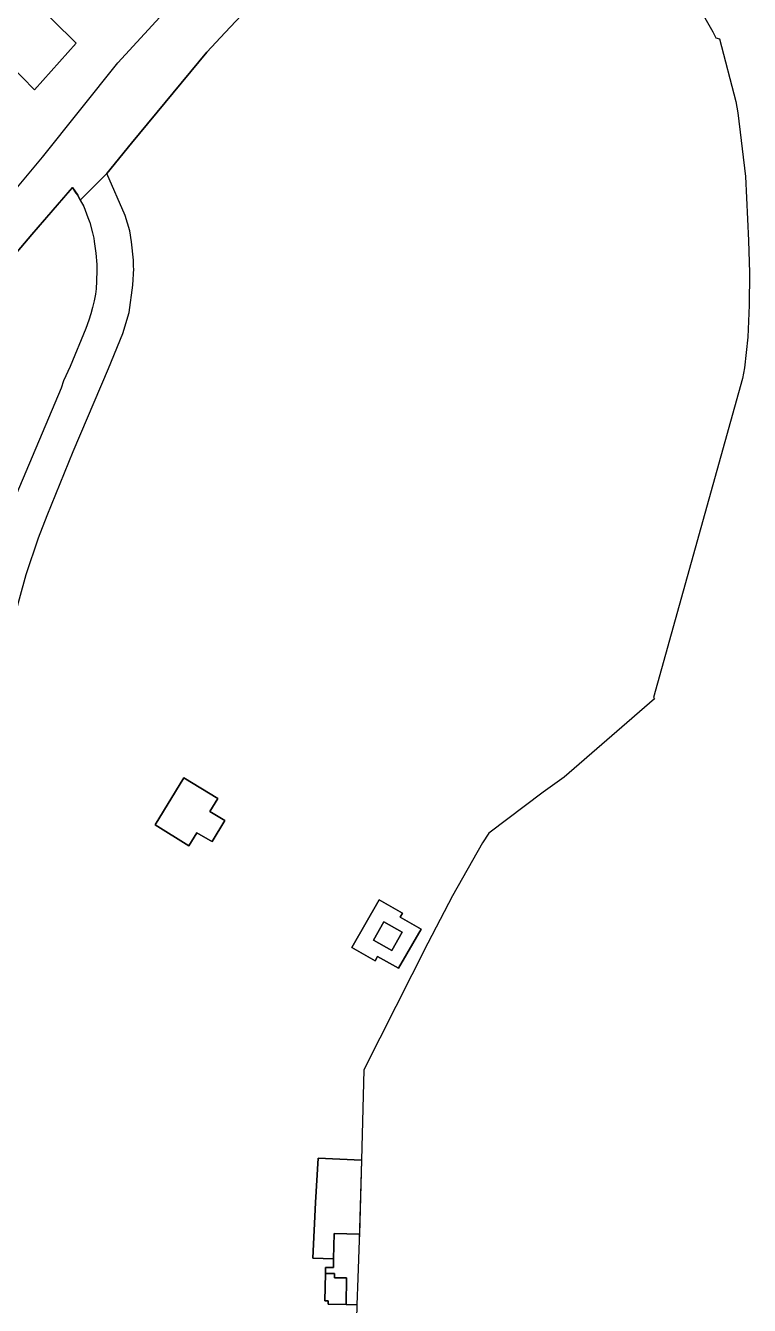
# Model space of a CAD drawing. Header units: millimetres. Extents: x 1888 to 2040, y 1705 to 1894.
# Drawn here: x 1931.627 to 1931.8968, y 1831.5904 to 1832.0673 of the extents above; entities that cross this region are included whole.
import ezdxf

# ---------------------------------------------------------------- set-up
doc = ezdxf.new("R2010")
doc.units = ezdxf.units.MM

msp = doc.modelspace()

# ---------------------------------------------------------------- linework, layer by layer
for p, q in [((1931.74376, 1832.10997), (1931.70341, 1832.06684)), ((1931.70341, 1832.06684), (1931.74376, 1832.10997)), ((1931.70341, 1832.06684), (1931.74376, 1832.10997)), ((1931.74376, 1832.10997), (1931.70341, 1832.06684)), ((1931.62646, 1832.07989), (1931.64586, 1832.06071)), ((1931.62646, 1832.07989), (1931.64586, 1832.06071)), ((1931.66142, 1832.05342), (1931.67838, 1832.07192)), ((1931.66142, 1832.05342), (1931.67838, 1832.07192)), ((1931.88021, 1832.07012), (1931.88317, 1832.06495)), ((1931.88021, 1832.07012), (1931.88317, 1832.06495)), ((1931.70341, 1832.06684), (1931.69954, 1832.0627)), ((1931.69954, 1832.0627), (1931.70341, 1832.06684)), ((1931.69954, 1832.0627), (1931.70341, 1832.06684)), ((1931.70341, 1832.06684), (1931.69954, 1832.0627)), ((1931.88317, 1832.06495), (1931.88431, 1832.06271)), ((1931.88317, 1832.06495), (1931.88431, 1832.06271)), ((1931.63038, 1832.04331), (1931.6109, 1832.06329)), ((1931.63038, 1832.04331), (1931.6109, 1832.06329)), ((1931.64586, 1832.06071), (1931.63038, 1832.04331)), ((1931.64586, 1832.06071), (1931.63038, 1832.04331)), ((1931.69806, 1832.06112), (1931.69452, 1832.05733)), ((1931.69452, 1832.05733), (1931.69806, 1832.06112)), ((1931.69452, 1832.05733), (1931.69806, 1832.06112)), ((1931.69806, 1832.06112), (1931.69452, 1832.05733)), ((1931.69954, 1832.0627), (1931.69806, 1832.06112)), ((1931.69806, 1832.06112), (1931.69954, 1832.0627)), ((1931.69806, 1832.06112), (1931.69954, 1832.0627)), ((1931.69954, 1832.0627), (1931.69806, 1832.06112)), ((1931.88431, 1832.06271), (1931.88568, 1832.0623)), ((1931.88431, 1832.06271), (1931.88568, 1832.0623)), ((1931.88568, 1832.0623), (1931.89171, 1832.03902)), ((1931.88568, 1832.0623), (1931.89171, 1832.03902)), ((1931.69452, 1832.05733), (1931.66654, 1832.02345)), ((1931.66654, 1832.02345), (1931.69452, 1832.05733)), ((1931.66654, 1832.02345), (1931.69452, 1832.05733)), ((1931.69452, 1832.05733), (1931.66654, 1832.02345)), ((1931.63333, 1832.01821), (1931.66142, 1832.05342)), ((1931.63333, 1832.01821), (1931.66142, 1832.05342)), ((1931.89171, 1832.03902), (1931.89252, 1832.03475)), ((1931.89171, 1832.03902), (1931.89252, 1832.03475)), ((1931.89252, 1832.03475), (1931.89534, 1832.01101)), ((1931.89252, 1832.03475), (1931.89534, 1832.01101)), ((1931.66654, 1832.02345), (1931.65724, 1832.01219)), ((1931.65724, 1832.01219), (1931.66654, 1832.02345)), ((1931.65724, 1832.01219), (1931.66654, 1832.02345)), ((1931.66654, 1832.02345), (1931.65724, 1832.01219)), ((1931.59749, 1831.97549), (1931.63333, 1832.01821)), ((1931.59749, 1831.97549), (1931.63333, 1832.01821)), ((1931.65724, 1832.01219), (1931.64741, 1832.00226)), ((1931.65724, 1832.01219), (1931.64741, 1832.00226)), ((1931.66419, 1831.99655), (1931.65724, 1832.01219)), ((1931.66419, 1831.99655), (1931.65724, 1832.01219)), ((1931.89534, 1832.01101), (1931.89649, 1831.98715)), ((1931.89534, 1832.01101), (1931.89649, 1831.98715)), ((1931.62938, 1831.98948), (1931.6445, 1832.00697)), ((1931.62938, 1831.98948), (1931.6445, 1832.00697)), ((1931.64428, 1832.00672), (1931.62938, 1831.98948)), ((1931.64428, 1832.00672), (1931.62938, 1831.98948)), ((1931.6443, 1832.00674), (1931.64428, 1832.00672)), ((1931.6443, 1832.00674), (1931.64428, 1832.00672)), ((1931.6445, 1832.00697), (1931.6443, 1832.00674)), ((1931.6445, 1832.00697), (1931.6443, 1832.00674)), ((1931.6459, 1832.00488), (1931.6445, 1832.00697)), ((1931.6445, 1832.00697), (1931.64644, 1832.00407)), ((1931.6445, 1832.00697), (1931.64644, 1832.00407)), ((1931.6459, 1832.00488), (1931.6445, 1832.00697)), ((1931.64644, 1832.00407), (1931.6459, 1832.00488)), ((1931.64644, 1832.00407), (1931.6459, 1832.00488)), ((1931.64727, 1832.00252), (1931.64644, 1832.00407)), ((1931.64644, 1832.00407), (1931.64741, 1832.00226)), ((1931.64644, 1832.00407), (1931.64741, 1832.00226)), ((1931.64727, 1832.00252), (1931.64644, 1832.00407)), ((1931.64741, 1832.00226), (1931.64727, 1832.00252)), ((1931.64741, 1832.00226), (1931.64727, 1832.00252)), ((1931.64741, 1832.00226), (1931.64868, 1831.99987)), ((1931.64741, 1832.00226), (1931.64868, 1831.99987)), ((1931.64868, 1831.99987), (1931.65026, 1831.99577)), ((1931.64868, 1831.99987), (1931.65026, 1831.99577)), ((1931.65026, 1831.99577), (1931.65091, 1831.99388)), ((1931.65026, 1831.99577), (1931.65091, 1831.99388)), ((1931.65091, 1831.99388), (1931.65198, 1831.99003)), ((1931.65091, 1831.99388), (1931.65198, 1831.99003)), ((1931.66583, 1831.99081), (1931.66419, 1831.99655)), ((1931.66583, 1831.99081), (1931.66419, 1831.99655)), ((1931.62938, 1831.98948), (1931.61905, 1831.97728)), ((1931.62938, 1831.98948), (1931.61905, 1831.97728)), ((1931.61908, 1831.97731), (1931.62938, 1831.98948)), ((1931.61908, 1831.97731), (1931.62938, 1831.98948)), ((1931.65198, 1831.99003), (1931.6524, 1831.98808)), ((1931.65198, 1831.99003), (1931.6524, 1831.98808)), ((1931.6524, 1831.98808), (1931.65263, 1831.9868)), ((1931.6524, 1831.98808), (1931.65263, 1831.9868)), ((1931.66652, 1831.98676), (1931.66583, 1831.99081)), ((1931.66652, 1831.98676), (1931.66583, 1831.99081)), ((1931.65263, 1831.9868), (1931.65315, 1831.98245)), ((1931.65263, 1831.9868), (1931.65315, 1831.98245)), ((1931.66725, 1831.97985), (1931.66652, 1831.98676)), ((1931.66725, 1831.97985), (1931.66652, 1831.98676)), ((1931.89649, 1831.98715), (1931.89677, 1831.97513)), ((1931.89649, 1831.98715), (1931.89677, 1831.97513)), ((1931.65315, 1831.98245), (1931.65352, 1831.9783)), ((1931.65315, 1831.98245), (1931.65352, 1831.9783)), ((1931.66719, 1831.97728), (1931.66725, 1831.97985)), ((1931.66719, 1831.97728), (1931.66725, 1831.97985)), ((1931.65358, 1831.97609), (1931.65344, 1831.97209)), ((1931.65358, 1831.97609), (1931.65344, 1831.97209)), ((1931.65352, 1831.9783), (1931.65355, 1831.97731)), ((1931.65352, 1831.9783), (1931.65355, 1831.97731)), ((1931.65355, 1831.97731), (1931.65358, 1831.97609)), ((1931.65355, 1831.97731), (1931.65358, 1831.97609)), ((1931.66702, 1831.97049), (1931.6673, 1831.97679)), ((1931.66702, 1831.97049), (1931.6673, 1831.97679)), ((1931.6673, 1831.97679), (1931.66719, 1831.97728)), ((1931.6673, 1831.97679), (1931.66719, 1831.97728)), ((1931.89677, 1831.97513), (1931.8967, 1831.96311)), ((1931.89677, 1831.97513), (1931.8967, 1831.96311)), ((1931.65327, 1831.9692), (1931.65304, 1831.96724)), ((1931.65327, 1831.9692), (1931.65304, 1831.96724)), ((1931.65344, 1831.97209), (1931.65327, 1831.9692)), ((1931.65344, 1831.97209), (1931.65327, 1831.9692)), ((1931.66564, 1831.96041), (1931.66702, 1831.97049)), ((1931.66564, 1831.96041), (1931.66702, 1831.97049)), ((1931.65257, 1831.96473), (1931.652, 1831.96224)), ((1931.65257, 1831.96473), (1931.652, 1831.96224)), ((1931.65304, 1831.96724), (1931.65257, 1831.96473)), ((1931.65304, 1831.96724), (1931.65257, 1831.96473)), ((1931.65136, 1831.95987), (1931.65062, 1831.95754)), ((1931.65136, 1831.95987), (1931.65062, 1831.95754)), ((1931.652, 1831.96224), (1931.65136, 1831.95987)), ((1931.652, 1831.96224), (1931.65136, 1831.95987)), ((1931.66328, 1831.95251), (1931.66564, 1831.96041)), ((1931.66328, 1831.95251), (1931.66564, 1831.96041)), ((1931.8967, 1831.96311), (1931.8962, 1831.95121)), ((1931.8967, 1831.96311), (1931.8962, 1831.95121)), ((1931.65062, 1831.95754), (1931.64949, 1831.95441)), ((1931.65062, 1831.95754), (1931.64949, 1831.95441)), ((1931.64949, 1831.95441), (1931.64359, 1831.94021)), ((1931.64949, 1831.95441), (1931.64359, 1831.94021)), ((1931.6579, 1831.93947), (1931.66328, 1831.95251)), ((1931.6579, 1831.93947), (1931.66328, 1831.95251)), ((1931.8962, 1831.95121), (1931.89496, 1831.93973)), ((1931.8962, 1831.95121), (1931.89496, 1831.93973)), ((1931.64359, 1831.94021), (1931.6412, 1831.93484)), ((1931.64359, 1831.94021), (1931.6412, 1831.93484)), ((1931.64481, 1831.90854), (1931.6579, 1831.93947)), ((1931.64481, 1831.90854), (1931.6579, 1831.93947)), ((1931.89417, 1831.93581), (1931.86105, 1831.81686)), ((1931.89417, 1831.93581), (1931.86105, 1831.81686)), ((1931.89496, 1831.93973), (1931.89417, 1831.93581)), ((1931.89496, 1831.93973), (1931.89417, 1831.93581)), ((1931.64025, 1831.93217), (1931.62237, 1831.88983)), ((1931.64025, 1831.93217), (1931.62237, 1831.88983)), ((1931.6412, 1831.93484), (1931.64025, 1831.93217)), ((1931.6412, 1831.93484), (1931.64025, 1831.93217)), ((1931.63508, 1831.88468), (1931.64481, 1831.90854)), ((1931.63508, 1831.88468), (1931.64481, 1831.90854)), ((1931.6318, 1831.87637), (1931.63508, 1831.88468)), ((1931.6318, 1831.87637), (1931.63508, 1831.88468)), ((1931.62718, 1831.86267), (1931.6318, 1831.87637)), ((1931.62718, 1831.86267), (1931.6318, 1831.87637)), ((1931.62264, 1831.84598), (1931.62718, 1831.86267)), ((1931.62264, 1831.84598), (1931.62718, 1831.86267)), ((1931.86141, 1831.81637), (1931.82768, 1831.78724)), ((1931.86141, 1831.81637), (1931.82768, 1831.78724)), ((1931.86105, 1831.81686), (1931.86141, 1831.81637)), ((1931.86105, 1831.81686), (1931.86141, 1831.81637)), ((1931.68597, 1831.78697), (1931.67531, 1831.76947)), ((1931.67531, 1831.76947), (1931.68597, 1831.78697)), ((1931.69869, 1831.77931), (1931.68597, 1831.78697)), ((1931.68597, 1831.78697), (1931.69869, 1831.77931)), ((1931.82768, 1831.78724), (1931.81997, 1831.78167)), ((1931.82768, 1831.78724), (1931.81997, 1831.78167)), ((1931.69563, 1831.77441), (1931.69869, 1831.77931)), ((1931.69869, 1831.77931), (1931.69563, 1831.77441)), ((1931.81997, 1831.78167), (1931.7997, 1831.76634)), ((1931.81997, 1831.78167), (1931.7997, 1831.76634)), ((1931.70122, 1831.77112), (1931.69563, 1831.77441)), ((1931.69563, 1831.77441), (1931.70122, 1831.77112)), ((1931.67531, 1831.76947), (1931.68781, 1831.76156)), ((1931.68781, 1831.76156), (1931.67531, 1831.76947)), ((1931.69657, 1831.76324), (1931.70122, 1831.77112)), ((1931.70122, 1831.77112), (1931.69657, 1831.76324)), ((1931.68781, 1831.76156), (1931.69081, 1831.76647)), ((1931.69081, 1831.76647), (1931.68781, 1831.76156)), ((1931.69081, 1831.76647), (1931.69578, 1831.76359)), ((1931.69578, 1831.76359), (1931.69081, 1831.76647)), ((1931.7997, 1831.76634), (1931.79725, 1831.76278)), ((1931.7997, 1831.76634), (1931.79725, 1831.76278)), ((1931.69578, 1831.76359), (1931.69657, 1831.76324)), ((1931.69657, 1831.76324), (1931.69578, 1831.76359)), ((1931.79725, 1831.76278), (1931.78612, 1831.74302)), ((1931.79725, 1831.76278), (1931.78612, 1831.74302)), ((1931.75877, 1831.74147), (1931.74864, 1831.72368)), ((1931.74864, 1831.72368), (1931.75877, 1831.74147)), ((1931.76743, 1831.73652), (1931.75877, 1831.74147)), ((1931.75877, 1831.74147), (1931.76743, 1831.73652)), ((1931.78612, 1831.74302), (1931.77696, 1831.7253)), ((1931.78612, 1831.74302), (1931.77696, 1831.7253)), ((1931.76668, 1831.73508), (1931.76743, 1831.73652)), ((1931.76743, 1831.73652), (1931.76668, 1831.73508)), ((1931.7605, 1831.73327), (1931.75667, 1831.72651)), ((1931.75667, 1831.72651), (1931.7605, 1831.73327)), ((1931.76732, 1831.7294), (1931.7605, 1831.73327)), ((1931.7605, 1831.73327), (1931.76732, 1831.7294)), ((1931.76604, 1831.716), (1931.77447, 1831.73055)), ((1931.77447, 1831.73055), (1931.76604, 1831.716)), ((1931.77447, 1831.73055), (1931.76668, 1831.73508)), ((1931.76668, 1831.73508), (1931.77447, 1831.73055)), ((1931.75667, 1831.72651), (1931.76349, 1831.72264)), ((1931.76349, 1831.72264), (1931.75667, 1831.72651)), ((1931.76349, 1831.72264), (1931.76732, 1831.7294)), ((1931.76732, 1831.7294), (1931.76349, 1831.72264)), ((1931.74864, 1831.72368), (1931.75729, 1831.71875)), ((1931.75729, 1831.71875), (1931.74864, 1831.72368)), ((1931.77696, 1831.7253), (1931.75312, 1831.67817)), ((1931.77696, 1831.7253), (1931.75312, 1831.67817)), ((1931.75729, 1831.71875), (1931.75814, 1831.7204)), ((1931.75814, 1831.7204), (1931.75729, 1831.71875)), ((1931.75814, 1831.7204), (1931.76604, 1831.716)), ((1931.76604, 1831.716), (1931.75814, 1831.7204)), ((1931.75312, 1831.67817), (1931.75221, 1831.64446)), ((1931.75312, 1831.67817), (1931.75221, 1831.64446)), ((1931.73602, 1831.64524), (1931.73501, 1831.62866)), ((1931.73501, 1831.62866), (1931.73602, 1831.64524)), ((1931.75221, 1831.64446), (1931.73602, 1831.64524)), ((1931.73602, 1831.64524), (1931.75221, 1831.64446)), ((1931.75221, 1831.64446), (1931.75135, 1831.61471)), ((1931.75221, 1831.64446), (1931.75142, 1831.61687)), ((1931.73501, 1831.62866), (1931.73402, 1831.60797)), ((1931.73402, 1831.60797), (1931.73501, 1831.62866)), ((1931.74205, 1831.61716), (1931.74177, 1831.60769)), ((1931.74177, 1831.60769), (1931.74205, 1831.61716)), ((1931.75142, 1831.61687), (1931.74205, 1831.61716)), ((1931.74205, 1831.61716), (1931.75142, 1831.61687)), ((1931.75142, 1831.61687), (1931.75135, 1831.61471)), ((1931.75135, 1831.61471), (1931.75085, 1831.60048)), ((1931.75135, 1831.61471), (1931.75085, 1831.60048)), ((1931.73402, 1831.60797), (1931.74177, 1831.60769)), ((1931.74177, 1831.60769), (1931.73402, 1831.60797)), ((1931.74177, 1831.60769), (1931.7418, 1831.60447)), ((1931.7418, 1831.60447), (1931.74177, 1831.60769)), ((1931.73878, 1831.6023), (1931.73858, 1831.59201)), ((1931.73858, 1831.59201), (1931.73878, 1831.6023)), ((1931.7388, 1831.60453), (1931.73878, 1831.6023)), ((1931.73878, 1831.6023), (1931.7388, 1831.60453)), ((1931.73878, 1831.6023), (1931.74215, 1831.60221)), ((1931.74215, 1831.60221), (1931.73878, 1831.6023)), ((1931.7418, 1831.60447), (1931.7388, 1831.60453)), ((1931.7388, 1831.60453), (1931.7418, 1831.60447)), ((1931.74215, 1831.60221), (1931.74212, 1831.60064)), ((1931.74212, 1831.60064), (1931.74215, 1831.60221)), ((1931.74212, 1831.60064), (1931.74414, 1831.60064)), ((1931.74414, 1831.60064), (1931.74212, 1831.60064)), ((1931.74414, 1831.60064), (1931.74662, 1831.60058)), ((1931.74662, 1831.60058), (1931.74414, 1831.60064)), ((1931.74662, 1831.60058), (1931.74646, 1831.59064)), ((1931.74646, 1831.59064), (1931.74662, 1831.60058)), ((1931.75085, 1831.60048), (1931.75053, 1831.59052)), ((1931.75085, 1831.60048), (1931.75053, 1831.59052)), ((1931.73858, 1831.59201), (1931.73978, 1831.59202)), ((1931.73978, 1831.59202), (1931.73858, 1831.59201)), ((1931.73978, 1831.59202), (1931.73979, 1831.59082)), ((1931.73979, 1831.59082), (1931.73978, 1831.59202)), ((1931.73979, 1831.59082), (1931.74646, 1831.59064)), ((1931.74646, 1831.59064), (1931.73979, 1831.59082)), ((1931.74646, 1831.59064), (1931.75053, 1831.59052)), ((1931.75053, 1831.59052), (1931.74646, 1831.59064)), ((1931.75053, 1831.59052), (1931.74876, 1831.53599)), ((1931.75053, 1831.59052), (1931.74876, 1831.53599))]:
    msp.add_line(p, q)

doc.saveas('drawing.dxf')
